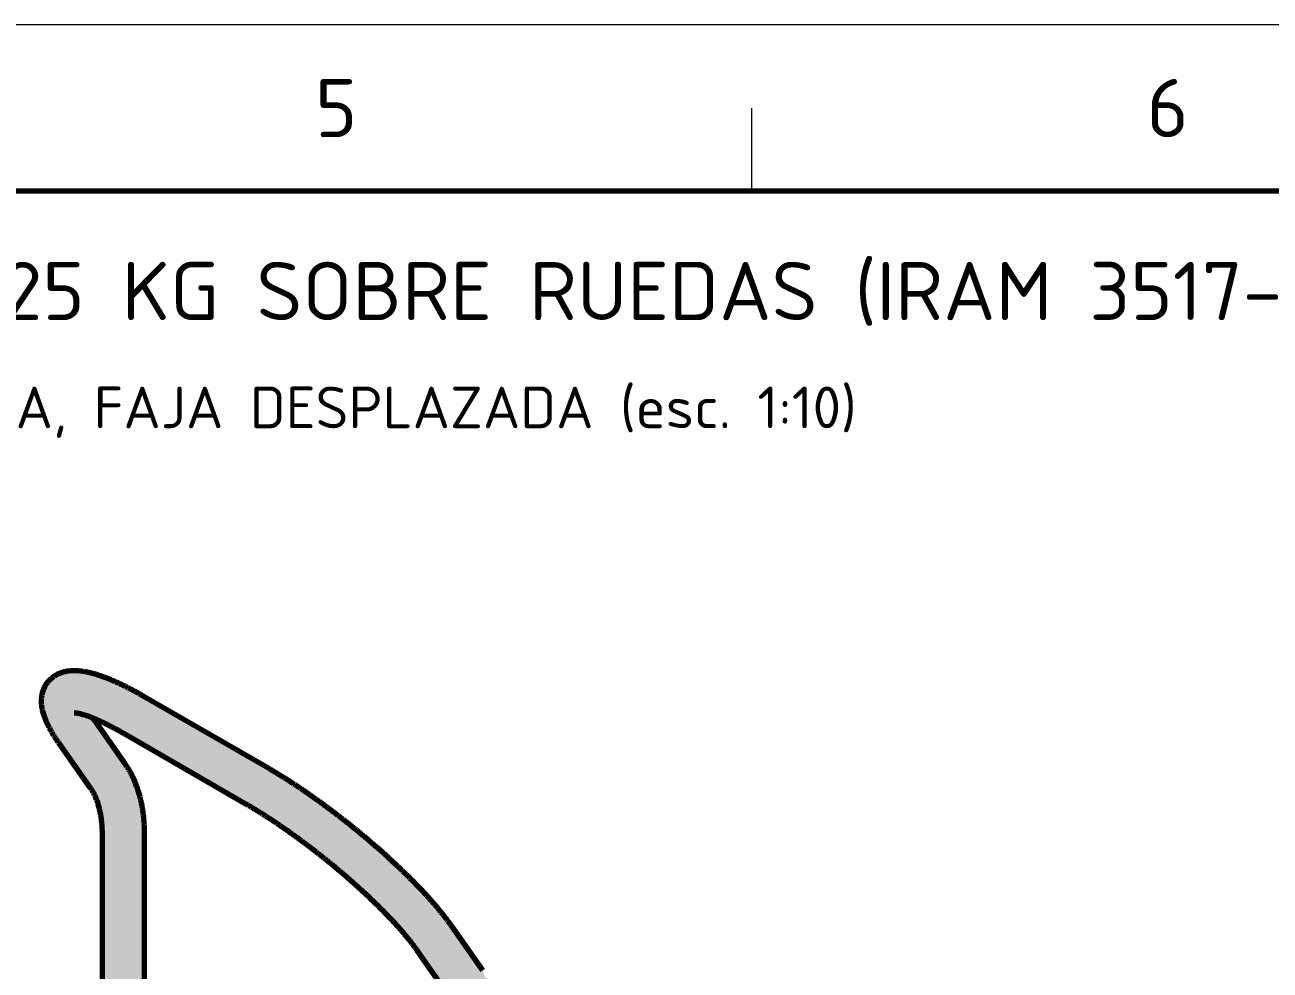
# Model space of a CAD drawing. Header units: millimetres. Extents: x 0 to 420, y 0 to 297.
# Drawn here: x 216.3 to 291.2, y 240.2 to 297 of the extents above; entities that cross this region are included whole.
import ezdxf
from ezdxf.enums import TextEntityAlignment as Align

# ---------------------------------------------------------------- set-up
doc = ezdxf.new("R2010")
doc.units = ezdxf.units.MM
for name, color, linetype, lineweight in [('01-VISIBLE', 7, 'CONTINUOUS', 70), ('06-TEXTO', 7, 'CONTINUOUS', 25), ('07-RECUADRO', 7, 'CONTINUOUS', 70), ('08-FINA', 5, 'CONTINUOUS', 18), ('13-GRAFICA', 30, 'CONTINUOUS', 18)]:
    doc.layers.add(name, color=color, linetype=linetype, lineweight=lineweight)
doc.styles.add('ISO3098', font='isocpeur.ttf')

msp = doc.modelspace()

# ---------------------------------------------------------------- hatches: boundary and pattern name
at = {"layer": '13-GRAFICA', "true_color": 0xb21820}
h = msp.add_hatch(color=7, dxfattribs=at)
h.dxf.hatch_style = 1
h.paths.add_polyline_path([(220.956, 223.418), (220.956, 248.818), (220.856, 248.818), (220.856, 249.618), (220.756, 249.618), (220.756, 250.018), (220.656, 250.018), (220.556, 250.618), (220.356, 250.718), (220.156, 251.318), (219.856, 251.518), (219.856, 251.718), (219.656, 251.818), (219.656, 252.018), (219.456, 252.118), (219.456, 252.318), (219.156, 252.518), (219.156, 252.718), (218.956, 252.818), (218.956, 253.018), (218.756, 253.118), (218.756, 253.318), (218.656, 253.318), (218.656, 253.418), (218.456, 253.518), (218.456, 253.718), (218.256, 253.818), (218.156, 254.218), (217.956, 254.318), (217.856, 254.718), (217.756, 254.718), (217.656, 255.018), (217.556, 255.018), (217.456, 255.718), (217.356, 255.718), (217.356, 256.118), (217.256, 256.118), (217.256, 256.518), (217.356, 256.518), (217.356, 256.818), (217.456, 256.818), (217.456, 257.118), (217.556, 257.118), (217.656, 257.518), (217.756, 257.518), (217.956, 257.818), (218.156, 257.818), (218.156, 257.918), (218.356, 257.918), (218.356, 258.018), (219.056, 258.118), (219.056, 258.218), (219.456, 258.218), (219.456, 258.118), (219.956, 258.118), (219.956, 258.018), (220.456, 258.018), (220.456, 257.918), (221.056, 257.818), (221.056, 257.718), (221.256, 257.718), (221.256, 257.618), (221.556, 257.618), (221.556, 257.518), (221.756, 257.518), (221.756, 257.418), (222.056, 257.418), (222.056, 257.318), (222.256, 257.318), (222.356, 257.118), (222.556, 257.118), (222.556, 257.018), (222.756, 257.018), (222.756, 256.918), (222.956, 256.918), (222.956, 256.818), (223.156, 256.818), (223.156, 256.718), (223.756, 256.518), (223.856, 256.318), (224.056, 256.318), (224.056, 256.218), (224.256, 256.218), (224.356, 256.018), (224.956, 255.818), (225.056, 255.618), (225.656, 255.418), (225.756, 255.218), (226.356, 255.018), (226.456, 254.818), (226.656, 254.818), (226.656, 254.718), (226.856, 254.718), (226.956, 254.518), (227.556, 254.318), (227.656, 254.118), (228.256, 253.918), (228.356, 253.718), (228.756, 253.618), (228.856, 253.418), (229.056, 253.418), (229.056, 253.318), (229.456, 253.218), (229.556, 253.018), (230.156, 252.818), (230.256, 252.618), (230.856, 252.418), (230.856, 252.318), (231.156, 252.218), (231.256, 252.018), (231.656, 251.918), (231.756, 251.718), (231.956, 251.718), (232.056, 251.518), (232.456, 251.418), (232.556, 251.218), (232.756, 251.218), (232.856, 251.018), (233.056, 251.018), (233.256, 250.718), (233.456, 250.718), (233.556, 250.518), (233.756, 250.518), (233.856, 250.318), (234.056, 250.318), (234.256, 250.018), (234.456, 250.018), (234.456, 249.918), (234.556, 249.918), (234.656, 249.718), (234.856, 249.718), (235.056, 249.418), (235.256, 249.418), (235.556, 249.018), (235.756, 249.018), (235.956, 248.718), (236.156, 248.718), (236.656, 248.118), (236.856, 248.118), (237.356, 247.518), (237.556, 247.518), (238.456, 246.518), (238.656, 246.518), (238.656, 246.418), (240.156, 245.018), (240.156, 244.818), (241.056, 244.018), (241.056, 243.818), (241.456, 243.518), (241.456, 243.318), (241.856, 243.018), (241.856, 242.818), (242.056, 242.718), (242.056, 242.518), (242.356, 242.318), (242.356, 242.118), (242.556, 242.018), (242.556, 241.818), (242.756, 241.718), (242.756, 241.518), (243.056, 241.318), (243.056, 241.118), (243.256, 241.018), (243.256, 240.818), (243.556, 240.618), (243.556, 240.418), (243.756, 240.318), (243.956, 239.718), (244.156, 239.618), (244.156, 239.418), (244.256, 239.418), (244.256, 239.218), (244.356, 239.218), (244.356, 239.018), (244.456, 239.018), (244.556, 238.318), (244.656, 238.318), (244.756, 237.618), (244.856, 237.618), (244.856, 236.618), (244.956, 236.618), (244.956, 202.318), (244.856, 202.318), (244.756, 202.018), (244.456, 201.918), (244.456, 197.518), (244.056, 197.418), (243.956, 197.218), (243.356, 197.018), (243.256, 196.818), (242.656, 196.618), (242.556, 196.418), (241.956, 196.218), (241.956, 196.118), (241.656, 196.018), (241.656, 195.918), (241.356, 196.018), (241.356, 201.118), (241.556, 201.218), (241.556, 201.418), (241.756, 201.518), (241.756, 201.718), (241.956, 201.818), (241.956, 202.018), (242.156, 202.118), (242.156, 202.318), (242.256, 202.318), (242.356, 202.618), (242.456, 202.618), (242.456, 236.218), (242.356, 236.218), (242.356, 237.118), (242.256, 237.118), (242.156, 237.918), (242.056, 237.918), (242.056, 238.118), (241.956, 238.118), (241.756, 238.718), (241.656, 238.718), (241.556, 239.018), (241.356, 239.118), (241.356, 239.318), (241.056, 239.518), (241.056, 239.718), (240.856, 239.818), (240.856, 240.018), (240.656, 240.118), (240.656, 240.318), (240.356, 240.518), (240.356, 240.718), (240.156, 240.818), (240.156, 241.018), (239.956, 241.118), (239.956, 241.318), (239.556, 241.618), (239.556, 241.818), (239.256, 242.018), (239.256, 242.218), (238.756, 242.618), (238.756, 242.818), (238.656, 242.818), (236.356, 245.218), (236.156, 245.218), (235.656, 245.818), (235.456, 245.818), (234.956, 246.418), (234.756, 246.418), (234.756, 246.518), (234.656, 246.518), (234.456, 246.818), (234.256, 246.818), (233.956, 247.218), (233.756, 247.218), (233.556, 247.518), (233.356, 247.518), (233.056, 247.918), (232.856, 247.918), (232.856, 248.018), (232.556, 248.118), (232.356, 248.418), (232.156, 248.418), (232.056, 248.618), (231.856, 248.618), (231.656, 248.918), (231.456, 248.918), (231.456, 249.018), (231.156, 249.118), (231.056, 249.318), (230.656, 249.418), (230.656, 249.518), (230.356, 249.618), (230.256, 249.818), (229.856, 249.918), (229.756, 250.118), (229.356, 250.218), (229.256, 250.418), (228.656, 250.618), (228.556, 250.818), (228.156, 250.918), (228.056, 251.118), (227.456, 251.318), (227.356, 251.518), (227.156, 251.518), (227.156, 251.618), (226.756, 251.718), (226.656, 251.918), (226.056, 252.118), (225.956, 252.318), (225.556, 252.418), (225.456, 252.618), (225.256, 252.618), (225.256, 252.718), (224.856, 252.818), (224.756, 253.018), (224.156, 253.218), (224.056, 253.418), (223.456, 253.618), (223.356, 253.818), (222.956, 253.918), (222.856, 254.118), (222.656, 254.118), (222.656, 254.218), (222.456, 254.218), (222.456, 254.318), (221.856, 254.518), (221.756, 254.718), (221.556, 254.718), (221.556, 254.818), (221.356, 254.818), (221.356, 254.918), (221.156, 254.918), (221.156, 255.018), (220.956, 255.018), (220.956, 255.118), (220.756, 255.118), (220.756, 255.218), (220.456, 255.218), (220.456, 255.118), (220.656, 255.018), (220.656, 254.818), (220.856, 254.718), (220.856, 254.518), (220.956, 254.518), (220.956, 254.418), (221.156, 254.318), (221.156, 254.118), (221.356, 254.018), (221.356, 253.818), (221.556, 253.718), (221.556, 253.518), (221.856, 253.318), (221.856, 253.118), (222.056, 253.018), (222.056, 252.818), (222.256, 252.718), (222.256, 252.518), (222.456, 252.418), (222.456, 252.218), (222.556, 252.218), (222.556, 252.018), (222.656, 252.018), (222.656, 251.818), (222.756, 251.818), (222.756, 251.618), (222.856, 251.618), (222.856, 251.418), (222.956, 251.418), (222.956, 251.218), (223.056, 251.218), (223.056, 250.818), (223.156, 250.818), (223.156, 250.418), (223.256, 250.418), (223.256, 250.018), (223.356, 250.018), (223.356, 249.118), (223.456, 249.118), (223.456, 225.618), (223.356, 225.618), (222.856, 225.018), (222.656, 225.018), (221.956, 224.218), (221.756, 224.218), (221.056, 223.418)])

# ---------------------------------------------------------------- linework, layer by layer
at = {"layer": '01-VISIBLE'}
for p, q in [((223.552, 256.566), (230.899, 252.324)), ((222.302, 252.573), (220.42, 255.249)), ((222.282, 254.366), (229.629, 250.125)), ((220.224, 251.112), (218.342, 253.788)), ((220.94, 224.546), (220.94, 248.307)), ((223.48, 226.962), (223.48, 248.307)), ((241.909, 242.842), (243.791, 240.166)), ((239.831, 241.382), (241.713, 238.706))]:
    msp.add_line(p, q, dxfattribs=at)
for points in [[(218.342, 253.788), (218.308, 253.838), (218.274, 253.887), (218.24, 253.937), (218.206, 253.987), (218.172, 254.037), (218.139, 254.087), (218.106, 254.138), (218.074, 254.188), (218.042, 254.239), (218.01, 254.29), (217.978, 254.342), (217.947, 254.393), (217.916, 254.445), (217.886, 254.497), (217.856, 254.549), (217.826, 254.601), (217.797, 254.654), (217.768, 254.707), (217.74, 254.76), (217.712, 254.813), (217.685, 254.867), (217.658, 254.921), (217.632, 254.975), (217.607, 255.03), (217.582, 255.085), (217.557, 255.14), (217.534, 255.195), (217.511, 255.251), (217.489, 255.307), (217.468, 255.364), (217.448, 255.42), (217.428, 255.477), (217.41, 255.535), (217.392, 255.592), (217.376, 255.65), (217.36, 255.708), (217.346, 255.767), (217.333, 255.826), (217.321, 255.885), (217.311, 255.944), (217.301, 256.003), (217.293, 256.063), (217.287, 256.123), (217.282, 256.183), (217.279, 256.243), (217.277, 256.303), (217.277, 256.364), (217.279, 256.424), (217.282, 256.484), (217.287, 256.544), (217.294, 256.604), (217.302, 256.663), (217.313, 256.723), (217.325, 256.782), (217.34, 256.84), (217.356, 256.898), (217.374, 256.955), (217.394, 257.012), (217.416, 257.068), (217.44, 257.124), (217.466, 257.178), (217.493, 257.232), (217.522, 257.284), (217.553, 257.336), (217.586, 257.386), (217.621, 257.435), (217.658, 257.483), (217.696, 257.53), (217.735, 257.575), (217.776, 257.619), (217.819, 257.662), (217.864, 257.702), (217.909, 257.742), (217.956, 257.779), (218.004, 257.816), (218.054, 257.85), (218.104, 257.883), (218.156, 257.914), (218.208, 257.943), (218.262, 257.971), (218.316, 257.997), (218.371, 258.021), (218.427, 258.043), (218.484, 258.064), (218.541, 258.082), (218.599, 258.099), (218.657, 258.115), (218.716, 258.129), (218.775, 258.141), (218.834, 258.152), (218.893, 258.161), (218.953, 258.168), (219.013, 258.174), (219.073, 258.179), (219.133, 258.182), (219.194, 258.184), (219.254, 258.184), (219.314, 258.184), (219.374, 258.182), (219.434, 258.179), (219.494, 258.175), (219.554, 258.17), (219.614, 258.163), (219.674, 258.156), (219.734, 258.148), (219.793, 258.139), (219.853, 258.13), (219.912, 258.119), (219.971, 258.108), (220.03, 258.096), (220.089, 258.083), (220.148, 258.069), (220.206, 258.055), (220.265, 258.04), (220.323, 258.025), (220.381, 258.009), (220.439, 257.993), (220.497, 257.976), (220.554, 257.959), (220.612, 257.941), (220.669, 257.923), (220.726, 257.904), (220.784, 257.885), (220.84, 257.865), (220.897, 257.845), (220.954, 257.825), (221.01, 257.804), (221.067, 257.783), (221.123, 257.762), (221.179, 257.74), (221.235, 257.718), (221.291, 257.695), (221.347, 257.673), (221.403, 257.65), (221.458, 257.627), (221.514, 257.603), (221.569, 257.579), (221.624, 257.555), (221.68, 257.531), (221.735, 257.507), (221.789, 257.482), (221.844, 257.457), (221.899, 257.432), (221.954, 257.407), (222.008, 257.381), (222.063, 257.355), (222.117, 257.329), (222.171, 257.303), (222.225, 257.277), (222.279, 257.25), (222.333, 257.223), (222.387, 257.196), (222.441, 257.169), (222.495, 257.142), (222.548, 257.115), (222.602, 257.087), (222.655, 257.059), (222.708, 257.031), (222.762, 257.003), (222.815, 256.975), (222.868, 256.947), (222.921, 256.918), (222.974, 256.89), (223.027, 256.861), (223.08, 256.832), (223.133, 256.803), (223.185, 256.774), (223.238, 256.744), (223.29, 256.715), (223.343, 256.685), (223.395, 256.656), (223.448, 256.626), (223.5, 256.596), (223.552, 256.566)], [(219.816, 256.364), (219.816, 256.364), (219.816, 256.364), (219.816, 256.364), (219.816, 256.364), (219.816, 256.364), (219.816, 256.364)], [(219.237, 255.644), (219.237, 255.644), (219.237, 255.644), (219.237, 255.644), (219.237, 255.644), (219.237, 255.644), (219.237, 255.644)], [(219.237, 255.644), (219.297, 255.642), (219.357, 255.636), (219.417, 255.627), (219.476, 255.616), (219.536, 255.604), (219.594, 255.59), (219.653, 255.575), (219.711, 255.559), (219.769, 255.542), (219.827, 255.525), (219.885, 255.507), (219.942, 255.488), (219.999, 255.468), (220.056, 255.448), (220.113, 255.428), (220.17, 255.407), (220.226, 255.385), (220.283, 255.363), (220.339, 255.341), (220.395, 255.318), (220.451, 255.295), (220.506, 255.271), (220.562, 255.248), (220.617, 255.224), (220.673, 255.199), (220.728, 255.175), (220.783, 255.15), (220.838, 255.124), (220.892, 255.099), (220.947, 255.073), (221.002, 255.047), (221.056, 255.021), (221.11, 254.994), (221.165, 254.968), (221.219, 254.941), (221.273, 254.914), (221.327, 254.886), (221.381, 254.859), (221.434, 254.831), (221.488, 254.803), (221.541, 254.775), (221.595, 254.747), (221.648, 254.719), (221.702, 254.69), (221.755, 254.661), (221.808, 254.633), (221.861, 254.604), (221.914, 254.574), (221.967, 254.545), (222.019, 254.516), (222.072, 254.486), (222.125, 254.456), (222.177, 254.426), (222.23, 254.396), (222.282, 254.366)], [(220.42, 255.249), (220.411, 255.263), (220.401, 255.276), (220.392, 255.29), (220.383, 255.303), (220.373, 255.317), (220.364, 255.331)], [(223.48, 248.307), (223.48, 248.368), (223.479, 248.429), (223.478, 248.489), (223.477, 248.55), (223.476, 248.611), (223.474, 248.671), (223.471, 248.732), (223.469, 248.793), (223.466, 248.854), (223.462, 248.914), (223.458, 248.975), (223.454, 249.035), (223.45, 249.096), (223.445, 249.157), (223.439, 249.217), (223.434, 249.278), (223.427, 249.338), (223.421, 249.398), (223.414, 249.459), (223.407, 249.519), (223.399, 249.579), (223.391, 249.639), (223.382, 249.7), (223.373, 249.76), (223.364, 249.82), (223.354, 249.88), (223.344, 249.939), (223.333, 249.999), (223.322, 250.059), (223.31, 250.119), (223.298, 250.178), (223.285, 250.238), (223.272, 250.297), (223.259, 250.356), (223.245, 250.415), (223.231, 250.474), (223.216, 250.533), (223.2, 250.592), (223.185, 250.651), (223.168, 250.709), (223.152, 250.767), (223.134, 250.826), (223.116, 250.884), (223.098, 250.942), (223.079, 250.999), (223.06, 251.057), (223.04, 251.115), (223.02, 251.172), (222.999, 251.229), (222.978, 251.286), (222.956, 251.342), (222.934, 251.399), (222.911, 251.455), (222.887, 251.511), (222.863, 251.567), (222.839, 251.622), (222.813, 251.678), (222.788, 251.733), (222.762, 251.788), (222.735, 251.842), (222.708, 251.896), (222.68, 251.95), (222.651, 252.004), (222.622, 252.058), (222.593, 252.111), (222.563, 252.163), (222.532, 252.216), (222.501, 252.268), (222.469, 252.32), (222.437, 252.371), (222.404, 252.422), (222.37, 252.473), (222.336, 252.523), (222.302, 252.573)], [(230.899, 252.324), (230.951, 252.294), (231.003, 252.264), (231.055, 252.233), (231.107, 252.203), (231.158, 252.172), (231.21, 252.142), (231.262, 252.111), (231.313, 252.08), (231.365, 252.049), (231.416, 252.018), (231.468, 251.987), (231.519, 251.955), (231.571, 251.924), (231.622, 251.893), (231.673, 251.861), (231.724, 251.829), (231.775, 251.797), (231.826, 251.766), (231.877, 251.734), (231.928, 251.702), (231.979, 251.669), (232.03, 251.637), (232.08, 251.605), (232.131, 251.572), (232.182, 251.54), (232.232, 251.507), (232.283, 251.475), (232.333, 251.442), (232.384, 251.409), (232.434, 251.376), (232.484, 251.343), (232.534, 251.31), (232.585, 251.277), (232.635, 251.244), (232.685, 251.21), (232.735, 251.177), (232.785, 251.143), (232.835, 251.11), (232.885, 251.076), (232.934, 251.043), (232.984, 251.009), (233.034, 250.975), (233.084, 250.941), (233.133, 250.907), (233.183, 250.873), (233.232, 250.839), (233.282, 250.805), (233.331, 250.77), (233.381, 250.736), (233.43, 250.702), (233.479, 250.667), (233.528, 250.633), (233.578, 250.598), (233.627, 250.563), (233.676, 250.528), (233.725, 250.494), (233.774, 250.459), (233.823, 250.424), (233.872, 250.389), (233.92, 250.354), (233.969, 250.318), (234.018, 250.283), (234.067, 250.248), (234.115, 250.212), (234.164, 250.177), (234.212, 250.142), (234.261, 250.106), (234.309, 250.07), (234.358, 250.035), (234.406, 249.999), (234.455, 249.963), (234.503, 249.927), (234.551, 249.891), (234.599, 249.855), (234.647, 249.819), (234.695, 249.783), (234.744, 249.747), (234.792, 249.711), (234.839, 249.674), (234.887, 249.638), (234.935, 249.602), (234.983, 249.565), (235.031, 249.529), (235.079, 249.492), (235.126, 249.455), (235.174, 249.419), (235.221, 249.382), (235.269, 249.345), (235.317, 249.308), (235.364, 249.271), (235.411, 249.234), (235.459, 249.197), (235.506, 249.16), (235.553, 249.123), (235.601, 249.085), (235.648, 249.048), (235.695, 249.011), (235.742, 248.973), (235.789, 248.936), (235.836, 248.898), (235.883, 248.861), (235.93, 248.823), (235.977, 248.785), (236.023, 248.747), (236.07, 248.71), (236.117, 248.672), (236.164, 248.634), (236.21, 248.596), (236.257, 248.558), (236.303, 248.519), (236.35, 248.481), (236.396, 248.443), (236.442, 248.405), (236.489, 248.366), (236.535, 248.328), (236.581, 248.289), (236.627, 248.251), (236.674, 248.212), (236.72, 248.174), (236.766, 248.135), (236.812, 248.096), (236.858, 248.057), (236.904, 248.018), (236.949, 247.98), (236.995, 247.941), (237.041, 247.901), (237.087, 247.862), (237.132, 247.823), (237.178, 247.784), (237.223, 247.745), (237.269, 247.705), (237.314, 247.666), (237.36, 247.626), (237.405, 247.587), (237.45, 247.547), (237.496, 247.508), (237.541, 247.468), (237.586, 247.428), (237.631, 247.388), (237.676, 247.349), (237.721, 247.309), (237.766, 247.269), (237.811, 247.229), (237.856, 247.188), (237.9, 247.148), (237.945, 247.108), (237.99, 247.068), (238.034, 247.027), (238.079, 246.987), (238.123, 246.946), (238.168, 246.906), (238.212, 246.865), (238.256, 246.825), (238.301, 246.784), (238.345, 246.743), (238.389, 246.702), (238.433, 246.661), (238.477, 246.62), (238.521, 246.579), (238.565, 246.538), (238.609, 246.497), (238.653, 246.456), (238.696, 246.414), (238.74, 246.373), (238.784, 246.332), (238.827, 246.29), (238.871, 246.248), (238.914, 246.207), (238.957, 246.165), (239.001, 246.123), (239.044, 246.081), (239.087, 246.04), (239.13, 245.998), (239.173, 245.956), (239.216, 245.913), (239.259, 245.871), (239.302, 245.829), (239.344, 245.787), (239.387, 245.744), (239.43, 245.702), (239.472, 245.659), (239.515, 245.617), (239.557, 245.574), (239.599, 245.531), (239.641, 245.488), (239.684, 245.445), (239.726, 245.402), (239.768, 245.359), (239.809, 245.316), (239.851, 245.273), (239.893, 245.23), (239.935, 245.186), (239.976, 245.143), (240.018, 245.099), (240.059, 245.056), (240.1, 245.012), (240.142, 244.968), (240.183, 244.924), (240.224, 244.88), (240.265, 244.836), (240.306, 244.792), (240.346, 244.748), (240.387, 244.703), (240.428, 244.659), (240.468, 244.615), (240.509, 244.57), (240.549, 244.525), (240.589, 244.481), (240.629, 244.436), (240.669, 244.391), (240.709, 244.346), (240.749, 244.3), (240.788, 244.255), (240.828, 244.21), (240.867, 244.164), (240.906, 244.119), (240.945, 244.073), (240.984, 244.027), (241.023, 243.981), (241.062, 243.935), (241.101, 243.889), (241.139, 243.843), (241.178, 243.797), (241.216, 243.75), (241.254, 243.704), (241.292, 243.657), (241.329, 243.61), (241.367, 243.563), (241.405, 243.516), (241.442, 243.469), (241.479, 243.422), (241.516, 243.374), (241.553, 243.327), (241.589, 243.279), (241.626, 243.231), (241.662, 243.183), (241.698, 243.135), (241.734, 243.086), (241.769, 243.038), (241.805, 242.989), (241.84, 242.94), (241.875, 242.892), (241.909, 242.842)], [(220.94, 248.307), (220.94, 248.368), (220.939, 248.43), (220.938, 248.491), (220.936, 248.552), (220.934, 248.613), (220.931, 248.674), (220.928, 248.735), (220.925, 248.797), (220.92, 248.858), (220.916, 248.919), (220.91, 248.98), (220.905, 249.041), (220.898, 249.102), (220.891, 249.162), (220.884, 249.223), (220.876, 249.284), (220.867, 249.344), (220.858, 249.405), (220.848, 249.465), (220.837, 249.526), (220.826, 249.586), (220.814, 249.646), (220.802, 249.706), (220.788, 249.766), (220.774, 249.825), (220.76, 249.885), (220.744, 249.944), (220.728, 250.003), (220.711, 250.062), (220.694, 250.121), (220.675, 250.179), (220.656, 250.237), (220.636, 250.295), (220.615, 250.352), (220.593, 250.41), (220.571, 250.467), (220.547, 250.523), (220.523, 250.579), (220.497, 250.635), (220.471, 250.69), (220.444, 250.745), (220.415, 250.799), (220.386, 250.853), (220.356, 250.906), (220.324, 250.959), (220.292, 251.011), (220.258, 251.062), (220.224, 251.112)], [(229.629, 250.125), (229.681, 250.094), (229.733, 250.064), (229.785, 250.034), (229.836, 250.003), (229.888, 249.973), (229.94, 249.942), (229.991, 249.911), (230.043, 249.88), (230.094, 249.849), (230.145, 249.818), (230.197, 249.787), (230.248, 249.756), (230.299, 249.724), (230.35, 249.693), (230.401, 249.661), (230.452, 249.629), (230.503, 249.597), (230.554, 249.565), (230.605, 249.533), (230.655, 249.501), (230.706, 249.469), (230.757, 249.436), (230.807, 249.404), (230.858, 249.371), (230.908, 249.339), (230.958, 249.306), (231.009, 249.273), (231.059, 249.24), (231.109, 249.207), (231.159, 249.174), (231.209, 249.141), (231.259, 249.108), (231.309, 249.075), (231.359, 249.041), (231.409, 249.008), (231.459, 248.974), (231.509, 248.941), (231.558, 248.907), (231.608, 248.873), (231.658, 248.839), (231.707, 248.805), (231.757, 248.771), (231.806, 248.737), (231.855, 248.703), (231.905, 248.669), (231.954, 248.634), (232.003, 248.6), (232.052, 248.565), (232.101, 248.531), (232.15, 248.496), (232.199, 248.461), (232.248, 248.427), (232.297, 248.392), (232.346, 248.357), (232.395, 248.322), (232.444, 248.287), (232.492, 248.252), (232.541, 248.217), (232.59, 248.181), (232.638, 248.146), (232.687, 248.111), (232.735, 248.075), (232.784, 248.04), (232.832, 248.004), (232.88, 247.968), (232.929, 247.932), (232.977, 247.897), (233.025, 247.861), (233.073, 247.825), (233.121, 247.789), (233.169, 247.753), (233.217, 247.717), (233.265, 247.68), (233.313, 247.644), (233.361, 247.608), (233.409, 247.572), (233.456, 247.535), (233.504, 247.499), (233.552, 247.462), (233.599, 247.425), (233.647, 247.389), (233.694, 247.352), (233.742, 247.315), (233.789, 247.278), (233.836, 247.241), (233.884, 247.204), (233.931, 247.167), (233.978, 247.13), (234.025, 247.093), (234.072, 247.056), (234.119, 247.018), (234.166, 246.981), (234.213, 246.943), (234.26, 246.906), (234.307, 246.868), (234.354, 246.831), (234.401, 246.793), (234.447, 246.755), (234.494, 246.717), (234.541, 246.68), (234.587, 246.642), (234.634, 246.604), (234.68, 246.566), (234.727, 246.527), (234.773, 246.489), (234.819, 246.451), (234.866, 246.413), (234.912, 246.374), (234.958, 246.336), (235.004, 246.297), (235.05, 246.259), (235.096, 246.22), (235.142, 246.182), (235.188, 246.143), (235.234, 246.104), (235.28, 246.065), (235.325, 246.026), (235.371, 245.987), (235.417, 245.948), (235.462, 245.909), (235.508, 245.87), (235.553, 245.831), (235.599, 245.792), (235.644, 245.752), (235.689, 245.713), (235.735, 245.673), (235.78, 245.634), (235.825, 245.594), (235.87, 245.555), (235.915, 245.515), (235.96, 245.475), (236.005, 245.435), (236.05, 245.395), (236.095, 245.355), (236.14, 245.315), (236.184, 245.275), (236.229, 245.235), (236.274, 245.195), (236.318, 245.155), (236.363, 245.114), (236.407, 245.074), (236.451, 245.033), (236.496, 244.993), (236.54, 244.952), (236.584, 244.912), (236.628, 244.871), (236.672, 244.83), (236.716, 244.789), (236.76, 244.748), (236.804, 244.707), (236.848, 244.666), (236.892, 244.625), (236.935, 244.584), (236.979, 244.542), (237.022, 244.501), (237.066, 244.46), (237.109, 244.418), (237.153, 244.377), (237.196, 244.335), (237.239, 244.293), (237.282, 244.251), (237.325, 244.21), (237.368, 244.168), (237.411, 244.126), (237.454, 244.084), (237.497, 244.041), (237.54, 243.999), (237.582, 243.957), (237.625, 243.914), (237.667, 243.872), (237.71, 243.829), (237.752, 243.787), (237.794, 243.744), (237.836, 243.701), (237.878, 243.658), (237.92, 243.616), (237.962, 243.572), (238.004, 243.529), (238.046, 243.486), (238.087, 243.443), (238.129, 243.399), (238.17, 243.356), (238.212, 243.312), (238.253, 243.269), (238.294, 243.225), (238.335, 243.181), (238.376, 243.137), (238.417, 243.093), (238.458, 243.049), (238.498, 243.005), (238.539, 242.961), (238.579, 242.916), (238.62, 242.872), (238.66, 242.827), (238.7, 242.783), (238.74, 242.738), (238.78, 242.693), (238.82, 242.648), (238.859, 242.603), (238.899, 242.557), (238.938, 242.512), (238.977, 242.467), (239.016, 242.421), (239.055, 242.375), (239.094, 242.329), (239.133, 242.283), (239.171, 242.237), (239.209, 242.191), (239.248, 242.145), (239.286, 242.098), (239.323, 242.052), (239.361, 242.005), (239.399, 241.958), (239.436, 241.911), (239.473, 241.863), (239.51, 241.816), (239.547, 241.769), (239.583, 241.721), (239.619, 241.673), (239.655, 241.625), (239.691, 241.577), (239.727, 241.528), (239.762, 241.48), (239.797, 241.431), (239.831, 241.382)]]:
    msp.add_lwpolyline(points, dxfattribs=at)
at = {"layer": '07-RECUADRO'}
msp.add_lwpolyline([(25, 10), (410, 10), (410, 287), (25, 287)], close=True, dxfattribs=at)
at = {"layer": '08-FINA'}
msp.add_line((260, 287), (260, 292), dxfattribs=at)
msp.add_lwpolyline([(0, 0), (420, 0), (420, 297), (0, 297)], close=True, dxfattribs=at)

# ---------------------------------------------------------------- texts
at = {"layer": '06-TEXTO', "style": 'ISO3098'}
for s, height, p in [('5', 3.5, (235, 292)), ('6', 3.5, (285, 292)), ('EXTINTOR SUSTITUTO PARA EXTINTOR ABC 25 KG SOBRE RUEDAS (IRAM 3517-2:2020 9.4.5)', 3.5, (217.5, 281)), ('ISOMETRÍA, FAJA DESPLAZADA (esc. 1:10)', 2.5, (234, 274))]:
    msp.add_text(s, height=height, dxfattribs=at).set_placement(p, align=Align.MIDDLE_CENTER)

doc.saveas('drawing.dxf')
